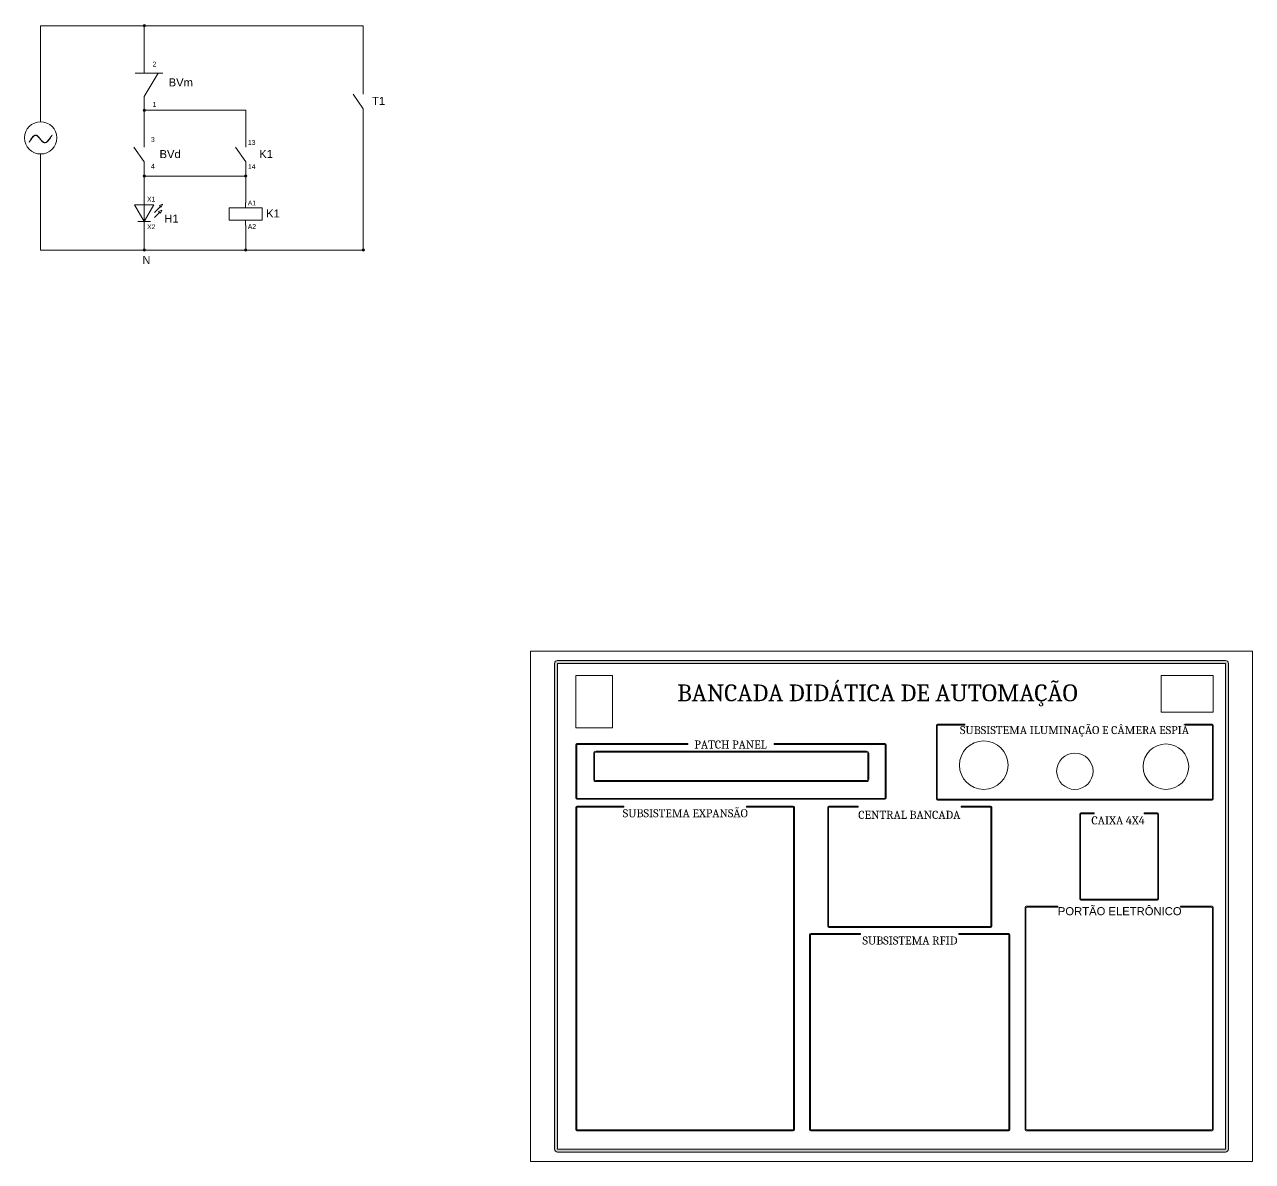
# Model space of a CAD drawing. Header units: millimetres. Extents: x 1729 to 7209, y 940 to 3564.
# Drawn here: x 5187 to 7209, y 1493 to 3366 of the extents above; entities that cross this region are included whole.
import ezdxf

# ---------------------------------------------------------------- set-up
doc = ezdxf.new("R2010")
doc.units = ezdxf.units.MM
doc.header["$XCLIPFRAME"] = 2
for name, color, linetype in [('LAMPADA', 2, 'Continuous'), ('Linhas Externas', 255, 'Continuous'), ('TEXTOS', 7, 'Continuous')]:
    doc.layers.add(name, color=color, linetype=linetype)
doc.styles.get("Standard").update_dxf_attribs({"font": 'arial.ttf'})
picture_1 = doc.add_image_def('image1.jpg', size_in_pixel=(3840, 2160))
picture_2 = doc.add_image_def('image2.png', size_in_pixel=(927, 650))
picture_3 = doc.add_image_def('image3.png', size_in_pixel=(1240, 1754))

# ---------------------------------------------------------------- blocks, each defined once
blk = doc.blocks.new('LED')
at = {"layer": 'LAMPADA', "lineweight": 15}
for p, q in [((5433.1, 3075.2), (5433.1, 3034.5)), ((5449.8, 3058.3), (5459.7, 3068.2)), ((5450.1, 3050), (5458.3, 3058.2)), ((5422.7, 3043.4), (5443.4, 3043.4))]:
    blk.add_line(p, q, dxfattribs=at)
for points in [[(5448.9, 3070.6), (5417.2, 3070.6), (5433.1, 3043.4), (5433.1, 3043.4)], [(5456.8, 3059.7), (5462.1, 3061.9), (5459.8, 3056.7)], [(5458.2, 3069.7), (5463.4, 3071.9), (5461.2, 3066.7)]]:
    blk.add_lwpolyline(points, close=True, dxfattribs=at)
at = {"layer": 'LAMPADA', "lineweight": 15, "char_height": 8, "attachment_point": 1}
for s, insert in [('X1', (5437.8, 3084)), ('X2', (5437.8, 3038.6))]:
    blk.add_mtext_dynamic_manual_height_columns(s, width=28.001, gutter_width=66.3, heights=[0], dxfattribs=dict(at, insert=insert))
blk = doc.blocks.new('BOBINA')
at = {"layer": 'LAMPADA', "lineweight": 15}
for p, q in [((5551.6, 3064.4), (5551.6, 3072.4)), ((5551.6, 3043.9), (5551.6, 3036))]:
    blk.add_line(p, q, dxfattribs=at)
blk.add_lwpolyline([(5524.7, 3064.4), (5578.6, 3064.4), (5578.6, 3043.9), (5524.7, 3043.9)], close=True, dxfattribs=at)
at = {"layer": 'LAMPADA', "lineweight": 15, "char_height": 8, "attachment_point": 1}
for s, insert in [('A1', (5555.1, 3076.3)), ('A2', (5555.1, 3037.5))]:
    blk.add_mtext_dynamic_manual_height_columns(s, width=28.001, gutter_width=66.3, heights=[0], dxfattribs=dict(at, insert=insert))

msp = doc.modelspace()

# ---------------------------------------------------------------- hatches: boundary and pattern name
at = {"layer": 'Linhas Externas', "lineweight": 15}
h = msp.add_hatch(color=256, dxfattribs=at)
h.dxf.hatch_style = 1
h.paths.add_polyline_path([(5383.648, 3366.334, 0.41421356), (5381.768, 3364.455, 0.41421356), (5383.648, 3362.576)])
h.paths.add_polyline_path([(5383.648, 3366.334), (5383.648, 3364.455), (5385.527, 3364.455, 0.41421356)])
h.paths.add_polyline_path([(5385.527, 3364.455), (5383.648, 3364.455), (5383.648, 3362.576, 0.41421356)])
h = msp.add_hatch(color=256, dxfattribs=at)
h.dxf.hatch_style = 1
h.paths.add_polyline_path([(5383.648, 3227.099, 0.41421356), (5381.768, 3225.22, 0.41421356), (5383.648, 3223.341)])
h.paths.add_polyline_path([(5383.648, 3227.099), (5383.648, 3225.22), (5385.527, 3225.22, 0.41421356)])
h.paths.add_polyline_path([(5385.527, 3225.22), (5383.648, 3225.22), (5383.648, 3223.341, 0.41421356)])
h = msp.add_hatch(color=256, dxfattribs=at)
h.dxf.hatch_style = 1
edge = h.paths.add_edge_path()
edge.add_spline(control_points=[(5231.51, 3184.241), (5229.721, 3181.356), (5227.934, 3178.475), (5225.177, 3174.981), (5224.206, 3173.934), (5222.276, 3172.403), (5221.321, 3171.924), (5219.961, 3171.754), (5219.544, 3171.773), (5218.705, 3171.968), (5218.281, 3172.148), (5217.317, 3172.719), (5216.776, 3173.146), (5215.602, 3174.234), (5214.969, 3174.922), (5213.245, 3176.929), (5212.152, 3178.349), (5209.964, 3180.973), (5208.871, 3182.178), (5207.327, 3183.356), (5206.884, 3183.634), (5205.989, 3184.038), (5205.536, 3184.16), (5204.486, 3184.231), (5203.894, 3184.117), (5202.489, 3183.543), (5201.685, 3182.96), (5199.599, 3180.967), (5198.329, 3179.264), (5196.434, 3176.41), (5195.804, 3175.409), (5194.86, 3173.882), (5194.545, 3173.369), (5194.231, 3172.857)], knot_values=[0, 0, 0, 0, 5.21736407, 5.21736407, 8.05759226, 8.05759226, 10.89782045, 10.89782045, 12.16160231, 12.16160231, 13.42538416, 13.42538416, 14.9883538, 14.9883538, 16.79277331, 16.79277331, 19.88336875, 19.88336875, 22.97396419, 22.97396419, 24.2112589, 24.2112589, 25.44855361, 25.44855361, 27.08219537, 27.08219537, 29.39496209, 29.39496209, 33.15423018, 33.15423018, 35.03386423, 35.03386423, 35.97368125, 35.97368125, 35.97368125, 35.97368125], degree=3, periodic=0)
edge.add_line((5194.231, 3172.857), (5194.572, 3172.648))
edge.add_spline(control_points=[(5194.572, 3172.648), (5194.886, 3173.16), (5195.2, 3173.672), (5196.142, 3175.195), (5196.77, 3176.192), (5198.653, 3179.028), (5199.91, 3180.711), (5201.934, 3182.646), (5202.703, 3183.198), (5204.033, 3183.742), (5204.598, 3183.84), (5205.585, 3183.74), (5206.009, 3183.607), (5206.877, 3183.174), (5207.319, 3182.875), (5208.872, 3181.613), (5210.003, 3180.32), (5212.277, 3177.546), (5213.421, 3176.065), (5215.719, 3173.505), (5216.869, 3172.424), (5218.476, 3171.629), (5218.91, 3171.486), (5219.779, 3171.356), (5220.213, 3171.366), (5221.681, 3171.625), (5222.695, 3172.191), (5224.693, 3173.852), (5225.679, 3174.95), (5228.401, 3178.467), (5230.127, 3181.251), (5231.85, 3184.03)], knot_values=[0, 0, 0, 0, 0.93929939, 0.93929939, 2.81789816, 2.81789816, 6.57509571, 6.57509571, 8.88947841, 8.88947841, 10.63492122, 10.63492122, 11.93321327, 11.93321327, 13.23150532, 13.23150532, 16.45939465, 16.45939465, 19.68728397, 19.68728397, 22.91517329, 22.91517329, 24.09329856, 24.09329856, 25.27142383, 25.27142383, 28.10944696, 28.10944696, 30.94747008, 30.94747008, 35.97368125, 35.97368125, 35.97368125, 35.97368125], degree=3, periodic=0)
edge.add_line((5231.85, 3184.03), (5231.51, 3184.241))
h = msp.add_hatch(color=256, dxfattribs=at)
h.dxf.hatch_style = 1
h.paths.add_polyline_path([(5383.648, 3118.575, 0.41421356), (5381.768, 3116.696, 0.41421356), (5383.648, 3114.817)])
h.paths.add_polyline_path([(5383.648, 3118.575), (5383.648, 3116.696), (5385.527, 3116.696, 0.41421356)])
h.paths.add_polyline_path([(5385.527, 3116.696), (5383.648, 3116.696), (5383.648, 3114.817, 0.41421356)])
h = msp.add_hatch(color=256, dxfattribs=at)
h.dxf.hatch_style = 1
h.paths.add_polyline_path([(5550.754, 3118.575, 0.41421356), (5548.875, 3116.696, 0.41421356), (5550.754, 3114.817)])
h.paths.add_polyline_path([(5550.754, 3118.575), (5550.754, 3116.696), (5552.633, 3116.696, 0.41421356)])
h.paths.add_polyline_path([(5552.633, 3116.696), (5550.754, 3116.696), (5550.754, 3114.817, 0.41421356)])
h = msp.add_hatch(color=256, dxfattribs=at)
h.dxf.hatch_style = 1
h.paths.add_polyline_path([(5383.648, 2996.587, 0.41421356), (5381.768, 2994.707, 0.41421356), (5383.648, 2992.828)])
h.paths.add_polyline_path([(5383.648, 2996.587), (5383.648, 2994.707), (5385.527, 2994.707, 0.41421356)])
h.paths.add_polyline_path([(5385.527, 2994.707), (5383.648, 2994.707), (5383.648, 2992.828, 0.41421356)])
h = msp.add_hatch(color=256, dxfattribs=at)
h.dxf.hatch_style = 1
h.paths.add_polyline_path([(5550.754, 2996.587, 0.41421356), (5548.875, 2994.707, 0.41421356), (5550.754, 2992.828)])
h.paths.add_polyline_path([(5550.754, 2996.587), (5550.754, 2994.707), (5552.633, 2994.707, 0.41421356)])
h.paths.add_polyline_path([(5552.633, 2994.707), (5550.754, 2994.707), (5550.754, 2992.828, 0.41421356)])
h = msp.add_hatch(color=256, dxfattribs=at)
h.dxf.hatch_style = 1
h.paths.add_polyline_path([(5744.553, 2996.587, 0.41421356), (5742.674, 2994.707, 0.41421356), (5744.553, 2992.828)])
h.paths.add_polyline_path([(5744.553, 2996.587), (5744.553, 2994.707), (5746.432, 2994.707, 0.41421356)])
h.paths.add_polyline_path([(5746.432, 2994.707), (5744.553, 2994.707), (5744.553, 2992.828, 0.41421356)])
h = msp.add_hatch(color=256, dxfattribs=at)
h.dxf.hatch_style = 1
h.paths.add_polyline_path([(6064.456, 2318.624, 0.41421356), (6059.456, 2313.624), (6059.456, 1513.624, 0.41421356), (6064.456, 1508.624), (7164.456, 1508.624, 0.41421356), (7169.456, 1513.624), (7169.456, 2313.624, 0.41421356), (7164.456, 2318.624)])
h.paths.add_polyline_path([(7164.456, 2313.624), (7164.456, 1513.624), (6064.456, 1513.624), (6064.456, 2313.624)], flags=16)
h.paths.add_polyline_path([(7144.456, 2293.624), (7144.456, 2233.394), (7058.559, 2233.394), (7058.559, 2293.624)], flags=0)
h.paths.add_polyline_path([(7144.456, 2211.624), (7144.456, 2090.624, -0.41421356), (7142.456, 2088.624), (6690.456, 2088.624, -0.41421356), (6688.456, 2090.624), (6688.456, 2211.624, -0.41421356), (6690.456, 2213.624), (6735.456, 2213.624), (6735.456, 2212.124), (6690.456, 2212.124, 0.41421356), (6689.956, 2211.624), (6689.956, 2090.624, 0.41421356), (6690.456, 2090.124), (7142.456, 2090.124, 0.41421356), (7142.956, 2090.624), (7142.956, 2211.624, 0.41421356), (7142.456, 2212.124), (7097.456, 2212.124), (7097.456, 2213.624), (7142.456, 2213.624, -0.41421356)], flags=0)
h.paths.add_polyline_path([(7103.956, 2143.592, -1), (7028.956, 2143.592, -1)], flags=0)
h.paths.add_polyline_path([(6946.456, 2136.092, -1), (6886.456, 2136.092, -1)], flags=0)
h.paths.add_polyline_path([(7054.456, 2065.624), (7054.456, 1925.624, -0.41421356), (7052.456, 1923.624), (6926.456, 1923.624, -0.41421356), (6924.456, 1925.624), (6924.456, 2065.624, -0.41421356), (6926.456, 2067.624), (6948.456, 2067.624), (6948.456, 2066.124), (6926.456, 2066.124, 0.41421356), (6925.956, 2065.624), (6925.956, 1925.624, 0.41421356), (6926.456, 1925.124), (7052.456, 1925.124, 0.41421356), (7052.956, 1925.624), (7052.956, 2065.624, 0.41421356), (7052.456, 2066.124), (7030.456, 2066.124), (7030.456, 2067.624), (7052.456, 2067.624, -0.41421356)], flags=0)
h.paths.add_polyline_path([(6806.456, 2146.092, -1), (6726.456, 2146.092, -1)], flags=0)
h.paths.add_polyline_path([(7144.456, 1911.624), (7144.456, 1545.624, -0.41421356), (7142.456, 1543.624), (6836.456, 1543.624, -0.41421356), (6834.456, 1545.624), (6834.456, 1911.624, -0.41421356), (6836.456, 1913.624), (6888.456, 1913.624), (6888.456, 1912.124), (6837.956, 1912.124, 0.41421356), (6835.956, 1910.124), (6835.956, 1547.124, 0.41421356), (6837.956, 1545.124), (7140.956, 1545.124, 0.41421356), (7142.956, 1547.124), (7142.956, 1910.124, 0.41421356), (7140.956, 1912.124), (7090.456, 1912.124), (7090.456, 1913.624), (7142.456, 1913.624, -0.41421356)], flags=0)
h.paths.add_polyline_path([(6779.456, 2076.624), (6779.456, 1880.624, -0.41421356), (6777.456, 1878.624), (6511.456, 1878.624, -0.41421356), (6509.456, 1880.624), (6509.456, 2076.624, -0.41421356), (6511.456, 2078.624), (6559.717, 2078.624), (6559.717, 2077.124), (6511.456, 2077.124, 0.41421356), (6510.956, 2076.624), (6510.956, 1880.624, 0.41421356), (6511.456, 1880.124), (6777.456, 1880.124, 0.41421356), (6777.956, 1880.624), (6777.956, 2076.624, 0.41421356), (6777.456, 2077.124), (6729.195, 2077.124), (6729.195, 2078.624), (6777.456, 2078.624, -0.41421356)], flags=0)
h.paths.add_polyline_path([(6605.727, 2179.748), (6605.727, 2091.812, -0.41421356), (6603.727, 2089.812), (6096.456, 2089.812, -0.41421356), (6094.456, 2091.812), (6094.456, 2179.748, -0.41421356), (6096.456, 2181.748), (6279.091, 2181.748), (6279.091, 2180.248), (6096.456, 2180.248, 0.41421356), (6095.956, 2179.748), (6095.956, 2091.812, 0.41421356), (6096.456, 2091.312), (6603.727, 2091.312, 0.41421356), (6604.227, 2091.812), (6604.227, 2179.748, 0.41421356), (6603.727, 2180.248), (6421.091, 2180.248), (6421.091, 2181.748), (6603.727, 2181.748, -0.41421356)], flags=0)
h.paths.add_polyline_path([(6809.456, 1866.624), (6809.456, 1545.624, -0.41421356), (6807.456, 1543.624), (6481.456, 1543.624, -0.41421356), (6479.456, 1545.624), (6479.456, 1866.624, -0.41421356), (6481.456, 1868.624), (6563.456, 1868.624), (6563.456, 1867.124), (6481.456, 1867.124, 0.41421356), (6480.956, 1866.624), (6480.956, 1545.624, 0.41421356), (6481.456, 1545.124), (6807.456, 1545.124, 0.41421356), (6807.956, 1545.624), (6807.956, 1866.624, 0.41421356), (6807.456, 1867.124), (6725.456, 1867.124), (6725.456, 1868.624), (6807.456, 1868.624, -0.41421356)], flags=0)
h.paths.add_polyline_path([(6576.927, 2165.624), (6576.927, 2122.624, -0.41421356), (6573.427, 2119.124), (6127.427, 2119.124, -0.41421356), (6123.927, 2122.624), (6123.927, 2165.624, -0.41421356), (6127.427, 2169.124), (6573.427, 2169.124, -0.41421356)], flags=0)
h.paths.add_polyline_path([(6575.427, 2165.624), (6575.427, 2122.624, -0.41421356), (6573.427, 2120.624), (6127.427, 2120.624, -0.41421356), (6125.427, 2122.624), (6125.427, 2165.624, -0.41421356), (6127.427, 2167.624), (6573.427, 2167.624, -0.41421356)], flags=0)
h.paths.add_polyline_path([(6454.456, 2076.624), (6454.456, 1545.624, -0.41421356), (6452.456, 1543.624), (6096.456, 1543.624, -0.41421356), (6094.456, 1545.624), (6094.456, 2076.624, -0.41421356), (6096.456, 2078.624), (6173.456, 2078.624), (6173.456, 2077.124), (6096.456, 2077.124, 0.41421356), (6095.956, 2076.624), (6095.956, 1545.624, 0.41421356), (6096.456, 1545.124), (6452.456, 1545.124, 0.41421356), (6452.956, 1545.624), (6452.956, 2076.624, 0.41421356), (6452.456, 2077.124), (6375.456, 2077.124), (6375.456, 2078.624), (6452.456, 2078.624, -0.41421356)], flags=0)
h.paths.add_polyline_path([(6155.181, 2293.624), (6155.181, 2207.727), (6094.456, 2207.727), (6094.456, 2293.624)], flags=0)
h.paths.add_polyline_path([(6722.828, 2185.73), (7109.73, 2185.73), (7109.73, 2215.423), (6722.828, 2215.423)], flags=8)
h.paths.add_polyline_path([(6883.71, 1888.269), (7094.199, 1888.269), (7094.199, 1915.603), (6883.71, 1915.603)], flags=8)
h.paths.add_polyline_path([(6562.284, 1842.872), (6727.106, 1842.872), (6727.106, 1872.565), (6562.284, 1872.565)], flags=8)
h.paths.add_polyline_path([(6167.413, 2049.311), (6384.301, 2049.311), (6384.301, 2079.004), (6167.413, 2079.004)], flags=8)
h.paths.add_polyline_path([(6555.258, 2049.937), (6734.938, 2049.937), (6734.938, 2079.63), (6555.258, 2079.63)], flags=8)
h.paths.add_polyline_path([(6939.294, 2040.788), (7036.47, 2040.788), (7036.47, 2070.481), (6939.294, 2070.481)], flags=8)
h.paths.add_polyline_path([(6285.387, 2165.758), (6414.691, 2165.758), (6414.691, 2195.451), (6285.387, 2195.451)], flags=8)
h.paths.add_polyline_path([(6252.005, 2227.279), (6941.252, 2227.279), (6941.252, 2289.256), (6252.005, 2289.256)], flags=8)
h = msp.add_hatch(color=256, dxfattribs=at)
h.dxf.hatch_style = 1
h.paths.add_polyline_path([(7097.456, 2213.624), (7097.456, 2212.124), (7142.456, 2212.124, -0.41421356), (7142.956, 2211.624), (7142.956, 2090.624, -0.41421356), (7142.456, 2090.124), (6690.456, 2090.124, -0.41421356), (6689.956, 2090.624), (6689.956, 2211.624, -0.41421356), (6690.456, 2212.124), (6735.456, 2212.124), (6735.456, 2213.624), (6690.456, 2213.624, 0.41421356), (6688.456, 2211.624), (6688.456, 2090.624, 0.41421356), (6690.456, 2088.624), (7142.456, 2088.624, 0.41421356), (7144.456, 2090.624), (7144.456, 2211.624, 0.41421356), (7142.456, 2213.624)])
h.paths.add_polyline_path([(6837.956, 1912.124), (6888.456, 1912.124), (6888.456, 1913.624), (6836.456, 1913.624, 0.41421356), (6834.456, 1911.624), (6834.456, 1545.624, 0.41421356), (6836.456, 1543.624), (7142.456, 1543.624, 0.41421356), (7144.456, 1545.624), (7144.456, 1911.624, 0.41421356), (7142.456, 1913.624), (7090.456, 1913.624), (7090.456, 1912.124), (7140.956, 1912.124, -0.41421356), (7142.956, 1910.124), (7142.956, 1547.124, -0.41421356), (7140.956, 1545.124), (6837.956, 1545.124, -0.41421356), (6835.956, 1547.124), (6835.956, 1910.124, -0.41421356)])
h.paths.add_polyline_path([(6807.456, 1867.124, -0.41421356), (6807.956, 1866.624), (6807.956, 1545.624, -0.41421356), (6807.456, 1545.124), (6481.456, 1545.124, -0.41421356), (6480.956, 1545.624), (6480.956, 1866.624, -0.41421356), (6481.456, 1867.124), (6563.456, 1867.124), (6563.456, 1868.624), (6481.456, 1868.624, 0.41421356), (6479.456, 1866.624), (6479.456, 1545.624, 0.41421356), (6481.456, 1543.624), (6807.456, 1543.624, 0.41421356), (6809.456, 1545.624), (6809.456, 1866.624, 0.41421356), (6807.456, 1868.624), (6725.456, 1868.624), (6725.456, 1867.124)])
h.paths.add_polyline_path([(6454.456, 2076.624, 0.41421356), (6452.456, 2078.624), (6375.456, 2078.624), (6375.456, 2077.124), (6452.456, 2077.124, -0.41421356), (6452.956, 2076.624), (6452.956, 1545.624, -0.41421356), (6452.456, 1545.124), (6096.456, 1545.124, -0.41421356), (6095.956, 1545.624), (6095.956, 2076.624, -0.41421356), (6096.456, 2077.124), (6173.456, 2077.124), (6173.456, 2078.624), (6096.456, 2078.624, 0.41421356), (6094.456, 2076.624), (6094.456, 1545.624, 0.41421356), (6096.456, 1543.624), (6452.456, 1543.624, 0.41421356), (6454.456, 1545.624)])
h.paths.add_polyline_path([(6603.727, 2180.248, -0.41421356), (6604.227, 2179.748), (6604.227, 2091.812, -0.41421356), (6603.727, 2091.312), (6096.456, 2091.312, -0.41421356), (6095.956, 2091.812), (6095.956, 2179.748, -0.41421356), (6096.456, 2180.248), (6279.091, 2180.248), (6279.091, 2181.748), (6096.456, 2181.748, 0.41421356), (6094.456, 2179.748), (6094.456, 2091.812, 0.41421356), (6096.456, 2089.812), (6603.727, 2089.812, 0.41421356), (6605.727, 2091.812), (6605.727, 2179.748, 0.41421356), (6603.727, 2181.748), (6421.091, 2181.748), (6421.091, 2180.248)])
h.paths.add_polyline_path([(6127.427, 2169.124, 0.41421356), (6123.927, 2165.624), (6123.927, 2122.624, 0.41421356), (6127.427, 2119.124), (6573.427, 2119.124, 0.41421356), (6576.927, 2122.624), (6576.927, 2165.624, 0.41421356), (6573.427, 2169.124)], flags=17)
h.paths.add_polyline_path([(6127.427, 2167.624, 0.41421356), (6125.427, 2165.624), (6125.427, 2122.624, 0.41421356), (6127.427, 2120.624), (6573.427, 2120.624, 0.41421356), (6575.427, 2122.624), (6575.427, 2165.624, 0.41421356), (6573.427, 2167.624)], flags=16)
h = msp.add_hatch(color=256, dxfattribs=at)
h.dxf.hatch_style = 1
h.paths.add_polyline_path([(6779.456, 2076.624, 0.41421356), (6777.456, 2078.624), (6729.195, 2078.624), (6729.195, 2077.124), (6777.456, 2077.124, -0.41421356), (6777.956, 2076.624), (6777.956, 1880.624, -0.41421356), (6777.456, 1880.124), (6511.456, 1880.124, -0.41421356), (6510.956, 1880.624), (6510.956, 2076.624, -0.41421356), (6511.456, 2077.124), (6559.717, 2077.124), (6559.717, 2078.624), (6511.456, 2078.624, 0.41421356), (6509.456, 2076.624), (6509.456, 1880.624, 0.41421356), (6511.456, 1878.624), (6777.456, 1878.624, 0.41421356), (6779.456, 1880.624)])
h.paths.add_polyline_path([(6925.956, 2065.624, -0.41421356), (6926.456, 2066.124), (6948.456, 2066.124), (6948.456, 2067.624), (6926.456, 2067.624, 0.41421356), (6924.456, 2065.624), (6924.456, 1925.624, 0.41421356), (6926.456, 1923.624), (7052.456, 1923.624, 0.41421356), (7054.456, 1925.624), (7054.456, 2065.624, 0.41421356), (7052.456, 2067.624), (7030.456, 2067.624), (7030.456, 2066.124), (7052.456, 2066.124, -0.41421356), (7052.956, 2065.624), (7052.956, 1925.624, -0.41421356), (7052.456, 1925.124), (6926.456, 1925.124, -0.41421356), (6925.956, 1925.624)])

# ---------------------------------------------------------------- linework, layer by layer
at = {"layer": 'LAMPADA', "lineweight": 15}
for p, q in [((5383.648, 3140.345), (5366.702, 3164.353)), ((5550.754, 3140.345), (5533.808, 3164.353)), ((5383.648, 3116.696), (5383.648, 3140.345)), ((5550.754, 3140.345), (5550.754, 3116.696))]:
    msp.add_line(p, q, dxfattribs=at)
at = {"layer": 'Linhas Externas', "lineweight": 15}
for p, q in [((5383.648, 3286.33), (5383.648, 3364.455)), ((5744.553, 3364.455), (5744.553, 3251.674)), ((5368.49, 3286.33), (5414.355, 3286.33)), ((5744.553, 3227.667), (5727.608, 3251.674)), ((5383.648, 3225.22), (5550.754, 3225.22)), ((5550.754, 3225.22), (5550.754, 3164.353)), ((5744.553, 3227.667), (5744.553, 2994.707)), ((5231.51, 3184.241), (5231.85, 3184.03)), ((5194.231, 3172.857), (5194.572, 3172.648)), ((5383.648, 3116.696), (5550.754, 3116.696)), ((5383.648, 3116.696), (5383.648, 3073.792)), ((5550.754, 3116.696), (5550.754, 3072.384)), ((5550.754, 3035.983), (5550.754, 2994.707)), ((5383.648, 3033.129), (5383.648, 2994.707))]:
    msp.add_line(p, q, dxfattribs=at)
for points in [[(5213.107, 3364.455), (5744.553, 3364.455)], [(5213.107, 3364.455), (5213.107, 3206.112)], [(5383.648, 3164.353), (5383.648, 3247.873), (5406.375, 3286.33)], [(5213.107, 3153.051), (5213.107, 2994.707), (5746.432, 2994.707)]]:
    msp.add_lwpolyline(points, dxfattribs=at)
msp.add_lwpolyline([(6019.956, 2334.124), (7208.956, 2334.124), (7208.956, 1493.124), (6019.956, 1493.124)], close=True, dxfattribs=at)
for points in [[(6735.456, 2213.624), (6690.456, 2213.624, 0.41421356), (6688.456, 2211.624), (6688.456, 2090.624, 0.41421356), (6690.456, 2088.624), (7142.456, 2088.624, 0.41421356), (7144.456, 2090.624), (7144.456, 2211.624, 0.41421356), (7142.456, 2213.624), (7097.456, 2213.624), (7097.456, 2212.124), (7142.456, 2212.124, -0.41421356), (7142.956, 2211.624), (7142.956, 2090.624, -0.41421356), (7142.456, 2090.124), (6690.456, 2090.124, -0.41421356), (6689.956, 2090.624), (6689.956, 2211.624, -0.41421356), (6690.456, 2212.124), (6735.456, 2212.124)], [(6279.091, 2181.748), (6096.456, 2181.748, 0.41421356), (6094.456, 2179.748), (6094.456, 2091.812, 0.41421356), (6096.456, 2089.812), (6603.727, 2089.812, 0.41421356), (6605.727, 2091.812), (6605.727, 2179.748, 0.41421356), (6603.727, 2181.748), (6421.091, 2181.748), (6421.091, 2180.248), (6603.727, 2180.248, -0.41421356), (6604.227, 2179.748), (6604.227, 2091.812, -0.41421356), (6603.727, 2091.312), (6096.456, 2091.312, -0.41421356), (6095.956, 2091.812), (6095.956, 2179.748, -0.41421356), (6096.456, 2180.248), (6279.091, 2180.248)], [(6127.427, 2119.124), (6573.427, 2119.124, 0.41421356), (6576.927, 2122.624), (6576.927, 2165.624, 0.41421356), (6573.427, 2169.124), (6127.427, 2169.124, 0.41421356), (6123.927, 2165.624), (6123.927, 2122.624, 0.41421356)], [(6127.427, 2120.624), (6573.427, 2120.624, 0.41421356), (6575.427, 2122.624), (6575.427, 2165.624, 0.41421356), (6573.427, 2167.624), (6127.427, 2167.624, 0.41421356), (6125.427, 2165.624), (6125.427, 2122.624, 0.41421356)], [(6173.456, 2078.624), (6096.456, 2078.624, 0.41421356), (6094.456, 2076.624), (6094.456, 1545.624, 0.41421356), (6096.456, 1543.624), (6452.456, 1543.624, 0.41421356), (6454.456, 1545.624), (6454.456, 2076.624, 0.41421356), (6452.456, 2078.624), (6375.456, 2078.624), (6375.456, 2077.124), (6452.456, 2077.124, -0.41421356), (6452.956, 2076.624), (6452.956, 1545.624, -0.41421356), (6452.456, 1545.124), (6096.456, 1545.124, -0.41421356), (6095.956, 1545.624), (6095.956, 2076.624, -0.41421356), (6096.456, 2077.124), (6173.456, 2077.124)], [(6729.195, 2078.624), (6777.456, 2078.624, -0.41421356), (6779.456, 2076.624), (6779.456, 1880.624, -0.41421356), (6777.456, 1878.624), (6511.456, 1878.624, -0.41421356), (6509.456, 1880.624), (6509.456, 2076.624, -0.41421356), (6511.456, 2078.624), (6559.717, 2078.624), (6559.717, 2077.124), (6511.456, 2077.124, 0.41421356), (6510.956, 2076.624), (6510.956, 1880.624, 0.41421356), (6511.456, 1880.124), (6777.456, 1880.124, 0.41421356), (6777.956, 1880.624), (6777.956, 2076.624, 0.41421356), (6777.456, 2077.124), (6729.195, 2077.124)], [(7030.456, 2067.624), (7052.456, 2067.624, -0.41421356), (7054.456, 2065.624), (7054.456, 1925.624, -0.41421356), (7052.456, 1923.624), (6926.456, 1923.624, -0.41421356), (6924.456, 1925.624), (6924.456, 2065.624, -0.41421356), (6926.456, 2067.624), (6948.456, 2067.624), (6948.456, 2066.124), (6926.456, 2066.124, 0.41421356), (6925.956, 2065.624), (6925.956, 1925.624, 0.41421356), (6926.456, 1925.124), (7052.456, 1925.124, 0.41421356), (7052.956, 1925.624), (7052.956, 2065.624, 0.41421356), (7052.456, 2066.124), (7030.456, 2066.124)], [(7090.456, 1913.624), (7142.456, 1913.624, -0.41421356), (7144.456, 1911.624), (7144.456, 1545.624, -0.41421356), (7142.456, 1543.624), (6836.456, 1543.624, -0.41421356), (6834.456, 1545.624), (6834.456, 1911.624, -0.41421356), (6836.456, 1913.624), (6888.456, 1913.624), (6888.456, 1912.124), (6837.956, 1912.124, 0.41421356), (6835.956, 1910.124), (6835.956, 1547.124, 0.41421356), (6837.956, 1545.124), (7140.956, 1545.124, 0.41421356), (7142.956, 1547.124), (7142.956, 1910.124, 0.41421356), (7140.956, 1912.124), (7090.456, 1912.124)], [(6725.456, 1868.624), (6807.456, 1868.624, -0.41421356), (6809.456, 1866.624), (6809.456, 1545.624, -0.41421356), (6807.456, 1543.624), (6481.456, 1543.624, -0.41421356), (6479.456, 1545.624), (6479.456, 1866.624, -0.41421356), (6481.456, 1868.624), (6563.456, 1868.624), (6563.456, 1867.124), (6481.456, 1867.124, 0.41421356), (6480.956, 1866.624), (6480.956, 1545.624, 0.41421356), (6481.456, 1545.124), (6807.456, 1545.124, 0.41421356), (6807.956, 1545.624), (6807.956, 1866.624, 0.41421356), (6807.456, 1867.124), (6725.456, 1867.124)]]:
    msp.add_lwpolyline(points, format="xyb", close=True, dxfattribs=at)
for centre, radius in [((5383.648, 3364.455), 1.879), ((5383.648, 3225.22), 1.879), ((5213.107, 3179.581), 26.53), ((5383.648, 3116.696), 1.879), ((5550.754, 3116.696), 1.879), ((5383.648, 2994.707), 1.879), ((5550.754, 2994.707), 1.879), ((5744.553, 2994.707), 1.879), ((6766.456, 2146.092), 40), ((6916.456, 2136.092), 30), ((7066.456, 2143.592), 37.5)]:
    msp.add_circle(centre, radius, dxfattribs=at)
for points, knots in [([(5194.231, 3172.857), (5194.545, 3173.369), (5194.86, 3173.882), (5195.804, 3175.409), (5196.434, 3176.41), (5198.329, 3179.264), (5199.599, 3180.967), (5201.685, 3182.96), (5202.489, 3183.543), (5203.894, 3184.117), (5204.486, 3184.231), (5205.536, 3184.16), (5205.989, 3184.038), (5206.884, 3183.634), (5207.327, 3183.356), (5208.871, 3182.178), (5209.964, 3180.973), (5212.152, 3178.349), (5213.245, 3176.929), (5214.969, 3174.922), (5215.602, 3174.234), (5216.776, 3173.146), (5217.317, 3172.719), (5218.281, 3172.148), (5218.705, 3171.968), (5219.544, 3171.773), (5219.961, 3171.754), (5221.321, 3171.924), (5222.276, 3172.403), (5224.206, 3173.934), (5225.177, 3174.981), (5227.934, 3178.475), (5229.721, 3181.356), (5231.51, 3184.241)], [0, 0, 0, 0, 0.93981702, 0.93981702, 2.81945107, 2.81945107, 6.57871916, 6.57871916, 8.89148588, 8.89148588, 10.52512764, 10.52512764, 11.76242235, 11.76242235, 12.99971706, 12.99971706, 16.0903125, 16.0903125, 19.18090794, 19.18090794, 20.98532745, 20.98532745, 22.54829709, 22.54829709, 23.81207894, 23.81207894, 25.0758608, 25.0758608, 27.91608899, 27.91608899, 30.75631718, 30.75631718, 35.97368125, 35.97368125, 35.97368125, 35.97368125]), ([(5194.572, 3172.648), (5194.886, 3173.16), (5195.2, 3173.672), (5196.142, 3175.195), (5196.77, 3176.192), (5198.653, 3179.028), (5199.91, 3180.711), (5201.934, 3182.646), (5202.703, 3183.198), (5204.033, 3183.742), (5204.598, 3183.84), (5205.585, 3183.74), (5206.009, 3183.607), (5206.877, 3183.174), (5207.319, 3182.875), (5208.872, 3181.613), (5210.003, 3180.32), (5212.277, 3177.546), (5213.421, 3176.065), (5215.719, 3173.505), (5216.869, 3172.424), (5218.476, 3171.629), (5218.91, 3171.486), (5219.779, 3171.356), (5220.213, 3171.366), (5221.681, 3171.625), (5222.695, 3172.191), (5224.693, 3173.852), (5225.679, 3174.95), (5228.401, 3178.467), (5230.127, 3181.251), (5231.85, 3184.03)], [0, 0, 0, 0, 0.93929939, 0.93929939, 2.81789816, 2.81789816, 6.57509571, 6.57509571, 8.88947841, 8.88947841, 10.63492122, 10.63492122, 11.93321327, 11.93321327, 13.23150532, 13.23150532, 16.45939465, 16.45939465, 19.68728397, 19.68728397, 22.91517329, 22.91517329, 24.09329856, 24.09329856, 25.27142383, 25.27142383, 28.10944696, 28.10944696, 30.94747008, 30.94747008, 35.97368125, 35.97368125, 35.97368125, 35.97368125])]:
    msp.add_open_spline(points, degree=3, knots=knots, dxfattribs=at)
at = {"layer": 'TEXTOS', "lineweight": 15}
msp.add_lwpolyline([(6064.456, 1508.624), (7164.456, 1508.624, 0.41421356), (7169.456, 1513.624), (7169.456, 2313.624, 0.41421356), (7164.456, 2318.624), (6064.456, 2318.624, 0.41421356), (6059.456, 2313.624), (6059.456, 1513.624, 0.41421356)], format="xyb", close=True, dxfattribs=at)
for points in [[(6064.456, 2313.624), (7164.456, 2313.624), (7164.456, 1513.624), (6064.456, 1513.624)], [(6094.456, 2207.727), (6094.456, 2293.624), (6155.181, 2293.624), (6155.181, 2207.727)], [(7058.559, 2293.624), (7144.456, 2293.624), (7144.456, 2233.394), (7058.559, 2233.394)]]:
    msp.add_lwpolyline(points, close=True, dxfattribs=at)

# ---------------------------------------------------------------- block references
at = {"layer": 'LAMPADA', "lineweight": 15}
for name, p in [('LED', (-49.42, -1.395)), ('BOBINA', (-0.871, 0))]:
    msp.add_blockref(name, p, dxfattribs=at)

# ---------------------------------------------------------------- texts
at = {"layer": 'LAMPADA', "lineweight": 15, "char_height": 8, "attachment_point": 1}
for s, insert in [('13', (5554.501, 3176.013)), ('14', (5554.501, 3136.208))]:
    msp.add_mtext_dynamic_manual_height_columns(s, width=28.00088, gutter_width=66.321, heights=[0], dxfattribs=dict(at, insert=insert))
at = {"layer": 'Linhas Externas', "lineweight": 15, "attachment_point": 1}
for s, width, gutter_width, insert, char_height in [('2', 28.00088, 66.321, (5397.478, 3305.203), 8), ('BVm', 46.14672, 109.299, (5423.958, 3277.649), 13.1844), ('1', 28.00088, 66.321, (5397.478, 3238.698), 8), ('T1', 46.14672, 109.299, (5758.884, 3247.113), 13.1844), ('3', 28.00088, 66.321, (5394.775, 3180.811), 8), ('BVd', 46.14672, 109.299, (5408.91, 3159.498), 13.1844), ('K1', 46.14672, 109.299, (5573.141, 3159.623), 13.1844), ('4', 28.00088, 66.321, (5394.775, 3136.858), 8), ('K1', 46.14672, 109.299, (5584.53, 3061.618), 13.1844), ('H1', 46.14672, 109.299, (5416.748, 3053.235), 13.1844), ('N', 28.00088, 66.321, (5380.555, 2985.149), 13.184), ('{\\fCambria|b0|i0|c0|p18;SUBSISTEMA ILUMINAÇÃO E CÂMERA ESPIÃ}', 396.61425, 66.321, (6727.22, 2210.512), 13.2641), ('{\\fCambria|b0|i0|c0|p18;PATCH PANEL}', 144.52772, 66.321, (6289.866, 2186.708), 13.2641), ('{\\fCambria|b0|i0|c0|p18;SUBSISTEMA EXPANSÃO}', 227.33355, 66.321, (6171.804, 2073.498), 13.2641), ('{\\fCambria|b0|i0|c0|p18;CENTRAL BANCADA}', 227.33355, 66.321, (6559.717, 2070.888), 13.2641), ('{\\fCambria|b0|i0|c0|p18;CAIXA 4X4}', 173.78598, 66.321, (6943.753, 2061.738), 13.2641), ('PORTÃO ELETRÔNICO', 206.82546, 66.321, (6888.456, 1912.124), 13.2641), ('{\\fCambria|b0|i0|c0|p18;SUBSISTEMA RFID}', 173.78598, 66.321, (6566.676, 1863.822), 13.2641)]:
    msp.add_mtext_dynamic_manual_height_columns(s, width=width, gutter_width=gutter_width, heights=[0], dxfattribs=dict(at, insert=insert, char_height=char_height))
at = {"layer": 'Linhas Externas', "lineweight": 30, "insert": (6261.353, 2279.046), "char_height": 27.68576, "attachment_point": 1}
msp.add_mtext_dynamic_manual_height_columns('{\\fCambria|b0|i0|c0|p18;BANCADA DIDÁTICA DE AUTOMAÇÃO}', width=1064.94762, gutter_width=138.429, heights=[0], dxfattribs=at)

# ---------------------------------------------------------------- pictures from other files: only their frames are drawn
at = {"layer": 'Linhas Externas', "lineweight": 15}
image = msp.add_image(picture_1, insert=(7164.456, 1513.624), size_in_units=(1422.222, 800), rotation=180, dxfattribs=at)
image.dxf.v_pixel = (-2e-17, 0.3703704)
image.set_boundary_path([(-0.5, -0.5), (2969.5, 2159.5)])
image = msp.add_image(picture_3, insert=(6094.47, 2207.737), size_in_units=(60.708, 85.873), dxfattribs=at)
image.dxf.flags = 7
at = {"layer": 'TEXTOS', "lineweight": 15}
image = msp.add_image(picture_2, insert=(7058.559, 2233.394), size_in_units=(85.897, 60.23), dxfattribs=at)
image.dxf.flags = 7

doc.saveas('drawing.dxf')
